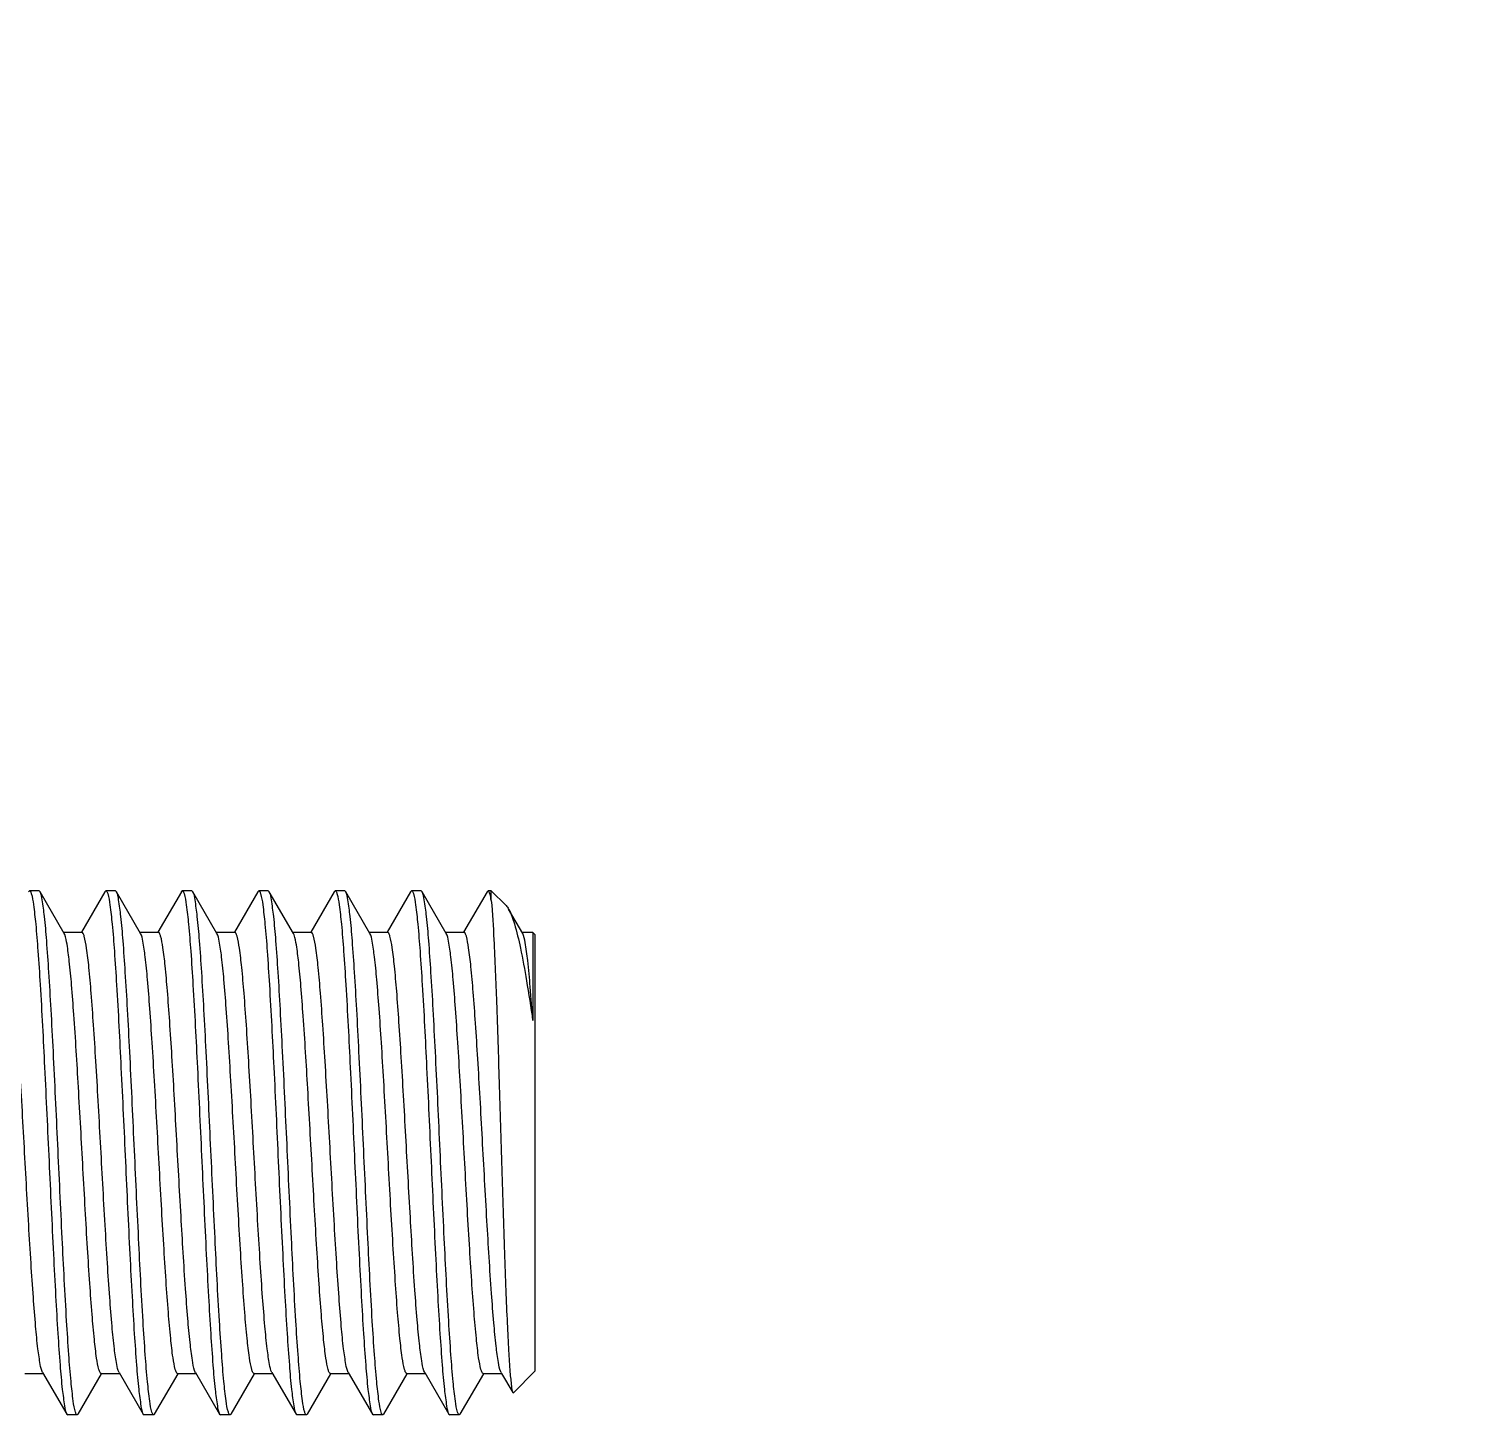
# Model space of a CAD drawing. Extents: x 1382187 to 1725648, y 860327 to 1571294.
# Drawn here: x 1532310.5 to 1532696.5, y 1209308.4 to 1209677 of the extents above; entities that cross this region are included whole.
import ezdxf

# ---------------------------------------------------------------- set-up
doc = ezdxf.new("R2010")
doc.units = 0
doc.header["$LTSCALE"] = 1000
doc.header["$MEASUREMENT"] = 0
doc.styles.get("Standard").update_dxf_attribs({"font": 'gbenor.shx', "bigfont": 'gbcbig.shx'})
doc.dimstyles.get("Standard").update_dxf_attribs({"dimtxt": 0.18, "dimasz": 0.18, "dimexe": 0.18, "dimexo": 0.0625, "dimgap": 0.09, "dimtad": 0, "dimtih": 1, "dimtoh": 1, "dimdec": 4, "dimzin": 0, "dimdsep": 46, "dimtxsty": 'Standard', "dimcen": 0.09, "dimadec": 0, "dimazin": 0, "dimtfac": 1, "dimtdec": 4, "dimtofl": 0, "dimtmove": 0, "dimatfit": 3, "dimfxl": 0, "dimtolj": 1, "dimtzin": 0, "dimarcsym": 0})

msp = doc.modelspace()

# ---------------------------------------------------------------- linework, layer by layer
at = {"linetype": 'Continuous'}
for p, q in [((1532310.37, 1209447.61), (1532310.63, 1209447.83)), ((1532313.17, 1209447.83), (1532310.63, 1209447.83)), ((1532313.17, 1209447.83), (1532310.63, 1209447.83)), ((1532310.63, 1209447.83), (1532310.67, 1209447.83)), ((1532313.43, 1209447.61), (1532313.17, 1209447.83)), ((1532319.85, 1209436.53), (1532313.43, 1209447.61)), ((1532330.7, 1209447.61), (1532324.47, 1209436.86)), ((1532330.7, 1209447.61), (1532330.96, 1209447.83)), ((1532333.5, 1209447.83), (1532330.96, 1209447.83)), ((1532333.5, 1209447.83), (1532330.96, 1209447.83)), ((1532330.96, 1209447.83), (1532330.99, 1209447.83)), ((1532333.76, 1209447.61), (1532333.5, 1209447.83)), ((1532340.18, 1209436.53), (1532333.76, 1209447.61)), ((1532351.02, 1209447.61), (1532344.8, 1209436.86)), ((1532351.02, 1209447.61), (1532351.28, 1209447.83)), ((1532353.82, 1209447.83), (1532351.28, 1209447.83)), ((1532353.82, 1209447.83), (1532351.28, 1209447.83)), ((1532351.28, 1209447.83), (1532351.32, 1209447.83)), ((1532354.08, 1209447.61), (1532353.82, 1209447.83)), ((1532360.5, 1209436.53), (1532354.08, 1209447.61)), ((1532371.35, 1209447.61), (1532365.12, 1209436.86)), ((1532371.35, 1209447.61), (1532371.61, 1209447.83)), ((1532374.15, 1209447.83), (1532371.61, 1209447.83)), ((1532374.15, 1209447.83), (1532371.61, 1209447.83)), ((1532371.61, 1209447.83), (1532371.65, 1209447.83)), ((1532374.41, 1209447.61), (1532374.15, 1209447.83)), ((1532380.83, 1209436.53), (1532374.41, 1209447.61)), ((1532391.68, 1209447.61), (1532385.45, 1209436.86)), ((1532391.68, 1209447.61), (1532391.94, 1209447.83)), ((1532394.48, 1209447.83), (1532391.94, 1209447.83)), ((1532394.48, 1209447.83), (1532391.94, 1209447.83)), ((1532391.94, 1209447.83), (1532391.98, 1209447.83)), ((1532394.74, 1209447.61), (1532394.48, 1209447.83)), ((1532401.16, 1209436.53), (1532394.74, 1209447.61)), ((1532412.01, 1209447.61), (1532405.78, 1209436.86)), ((1532412.01, 1209447.61), (1532412.27, 1209447.83)), ((1532414.81, 1209447.83), (1532412.27, 1209447.83)), ((1532414.81, 1209447.83), (1532412.27, 1209447.83)), ((1532412.27, 1209447.83), (1532412.31, 1209447.83)), ((1532415.07, 1209447.61), (1532414.81, 1209447.83)), ((1532421.49, 1209436.53), (1532415.07, 1209447.61)), ((1532432.34, 1209447.61), (1532426.11, 1209436.86)), ((1532432.6, 1209447.83), (1532432.34, 1209447.61)), ((1532433.47, 1209447.83), (1532432.6, 1209447.83)), ((1532437.41, 1209443.9), (1532433.47, 1209447.83)), ((1532433.47, 1209445.29), (1532433.47, 1209447.83)), ((1532441.82, 1209436.53), (1532438.07, 1209443)), ((1532324.58, 1209436.8), (1532319.69, 1209436.8)), ((1532320, 1209436.2), (1532319.85, 1209436.53)), ((1532344.91, 1209436.8), (1532340.02, 1209436.8)), ((1532365.24, 1209436.8), (1532360.35, 1209436.8)), ((1532385.57, 1209436.8), (1532380.68, 1209436.8)), ((1532381.02, 1209436.11), (1532380.83, 1209436.53)), ((1532405.9, 1209436.8), (1532401.01, 1209436.8)), ((1532426.22, 1209436.8), (1532421.33, 1209436.8)), ((1532444.51, 1209436.8), (1532441.66, 1209436.8)), ((1532445.09, 1209436.22), (1532444.51, 1209436.8)), ((1532444.51, 1209436.8), (1532444.51, 1209413.34)), ((1532445.09, 1209436.22), (1532445.09, 1209320.06)), ((1532309.38, 1209319.48), (1532314.27, 1209319.48)), ((1532314.11, 1209319.74), (1532320.53, 1209308.67)), ((1532323.59, 1209308.67), (1532329.82, 1209319.41)), ((1532329.7, 1209319.48), (1532334.59, 1209319.48)), ((1532334.44, 1209319.74), (1532340.86, 1209308.67)), ((1532343.92, 1209308.67), (1532350.15, 1209319.41)), ((1532350.03, 1209319.48), (1532354.92, 1209319.48)), ((1532354.77, 1209319.74), (1532361.19, 1209308.67)), ((1532364.25, 1209308.67), (1532370.47, 1209319.41)), ((1532370.36, 1209319.48), (1532375.25, 1209319.48)), ((1532375.1, 1209319.74), (1532381.52, 1209308.67)), ((1532384.58, 1209308.67), (1532390.8, 1209319.41)), ((1532390.69, 1209319.48), (1532395.58, 1209319.48)), ((1532395.42, 1209319.74), (1532401.84, 1209308.67)), ((1532404.9, 1209308.67), (1532411.13, 1209319.41)), ((1532411.02, 1209319.48), (1532415.91, 1209319.48)), ((1532415.75, 1209319.74), (1532415.57, 1209320.15)), ((1532415.75, 1209319.74), (1532422.17, 1209308.67)), ((1532425.23, 1209308.67), (1532431.46, 1209319.41)), ((1532431.34, 1209319.48), (1532436.23, 1209319.48)), ((1532436.08, 1209319.74), (1532435.98, 1209319.95)), ((1532436.08, 1209319.74), (1532436.23, 1209319.48)), ((1532436.23, 1209319.48), (1532439.18, 1209314.39)), ((1532445.09, 1209320.06), (1532439.36, 1209314.33)), ((1532439.18, 1209314.39), (1532439.36, 1209314.33)), ((1532320.53, 1209308.67), (1532320.79, 1209308.44)), ((1532323.33, 1209308.44), (1532320.79, 1209308.44)), ((1532323.33, 1209308.44), (1532320.79, 1209308.44)), ((1532323.33, 1209308.44), (1532323.29, 1209308.45)), ((1532323.59, 1209308.67), (1532323.33, 1209308.44)), ((1532340.86, 1209308.67), (1532341.12, 1209308.44)), ((1532343.66, 1209308.44), (1532341.12, 1209308.44)), ((1532343.66, 1209308.44), (1532341.12, 1209308.44)), ((1532343.66, 1209308.44), (1532343.62, 1209308.45)), ((1532343.92, 1209308.67), (1532343.66, 1209308.44)), ((1532361.19, 1209308.67), (1532361.45, 1209308.44)), ((1532363.99, 1209308.44), (1532361.45, 1209308.44)), ((1532363.99, 1209308.44), (1532361.45, 1209308.44)), ((1532363.99, 1209308.44), (1532363.95, 1209308.45)), ((1532364.25, 1209308.67), (1532363.99, 1209308.44)), ((1532381.52, 1209308.67), (1532381.78, 1209308.44)), ((1532384.32, 1209308.44), (1532381.78, 1209308.44)), ((1532384.32, 1209308.44), (1532381.78, 1209308.44)), ((1532384.32, 1209308.44), (1532384.28, 1209308.45)), ((1532384.58, 1209308.67), (1532384.32, 1209308.44)), ((1532401.84, 1209308.67), (1532402.1, 1209308.44)), ((1532404.64, 1209308.44), (1532402.1, 1209308.44)), ((1532404.64, 1209308.44), (1532402.1, 1209308.44)), ((1532404.64, 1209308.44), (1532404.61, 1209308.45)), ((1532404.9, 1209308.67), (1532404.64, 1209308.44)), ((1532422.17, 1209308.67), (1532422.43, 1209308.44)), ((1532424.97, 1209308.44), (1532422.43, 1209308.44)), ((1532424.97, 1209308.44), (1532422.43, 1209308.44)), ((1532424.97, 1209308.44), (1532424.93, 1209308.45)), ((1532425.23, 1209308.67), (1532424.97, 1209308.44))]:
    msp.add_line(p, q, dxfattribs=at)
for points, knots in [([(1532310.67, 1209447.83), (1532310.71, 1209447.82), (1532310.94, 1209447.64), (1532311.02, 1209447.34), (1532311.09, 1209447.11)], [0, 0, 0, 0, 0.14739, 1, 1, 1, 1]), ([(1532311.09, 1209447.11), (1532311.4, 1209446.16), (1532311.8, 1209443.44), (1532312.37, 1209438.35), (1532312.92, 1209431.26), (1532313.75, 1209418.56), (1532314.7, 1209399.92), (1532315.81, 1209376.02), (1532316.75, 1209355.72), (1532317.55, 1209340.43), (1532318.12, 1209330.59), (1532318.7, 1209322.34), (1532319.22, 1209315.89), (1532319.83, 1209311.59), (1532320.16, 1209309.31), (1532320.53, 1209308.67)], [0, 0, 0, 0, 0.021699, 0.058987, 0.110742, 0.175283, 0.333897, 0.514056, 0.692114, 0.772961, 0.844719, 0.905022, 0.951896, 0.98384, 1, 1, 1, 1]), ([(1532322.86, 1209309.18), (1532322.55, 1209310.14), (1532322.15, 1209312.87), (1532321.58, 1209317.97), (1532321.03, 1209325.08), (1532320.21, 1209337.78), (1532319.26, 1209356.42), (1532318.15, 1209380.31), (1532317.21, 1209400.6), (1532316.41, 1209415.87), (1532315.84, 1209425.71), (1532315.26, 1209433.95), (1532314.74, 1209440.39), (1532314.12, 1209444.69), (1532313.8, 1209446.96), (1532313.43, 1209447.61)], [0, 0, 0, 0, 0.021836, 0.059237, 0.111077, 0.175677, 0.334321, 0.514424, 0.692372, 0.773156, 0.844853, 0.905103, 0.951936, 0.983852, 1, 1, 1, 1]), ([(1532330.99, 1209447.83), (1532331.04, 1209447.82), (1532331.28, 1209447.63), (1532331.35, 1209447.33), (1532331.43, 1209447.09)], [0, 0, 0, 0, 0.146196, 1, 1, 1, 1]), ([(1532331.43, 1209447.09), (1532331.74, 1209446.13), (1532332.14, 1209443.39), (1532332.71, 1209438.29), (1532333.26, 1209431.18), (1532334.08, 1209418.48), (1532335.03, 1209399.83), (1532336.14, 1209375.95), (1532337.08, 1209355.66), (1532337.88, 1209340.39), (1532338.45, 1209330.56), (1532339.03, 1209322.32), (1532339.55, 1209315.88), (1532340.16, 1209311.58), (1532340.49, 1209309.31), (1532340.86, 1209308.67)], [0, 0, 0, 0, 0.021874, 0.059306, 0.111169, 0.175785, 0.334437, 0.514518, 0.69244, 0.773206, 0.844885, 0.905122, 0.951944, 0.983855, 1, 1, 1, 1]), ([(1532343.19, 1209309.16), (1532342.88, 1209310.12), (1532342.49, 1209312.84), (1532341.92, 1209317.93), (1532341.37, 1209325.03), (1532340.54, 1209337.72), (1532339.59, 1209356.37), (1532338.48, 1209380.27), (1532337.54, 1209400.57), (1532336.74, 1209415.85), (1532336.17, 1209425.69), (1532335.58, 1209433.94), (1532335.07, 1209440.39), (1532334.45, 1209444.69), (1532334.13, 1209446.96), (1532333.76, 1209447.61)], [0, 0, 0, 0, 0.021728, 0.059039, 0.110811, 0.175364, 0.333989, 0.514137, 0.692171, 0.773007, 0.844751, 0.905041, 0.951904, 0.983842, 1, 1, 1, 1]), ([(1532351.32, 1209447.83), (1532351.36, 1209447.82), (1532351.61, 1209447.63), (1532351.68, 1209447.32), (1532351.76, 1209447.09)], [0, 0, 0, 0, 0.146015, 1, 1, 1, 1]), ([(1532351.76, 1209447.09), (1532352.06, 1209446.12), (1532352.46, 1209443.39), (1532353.03, 1209438.28), (1532353.58, 1209431.17), (1532354.41, 1209418.46), (1532355.36, 1209399.82), (1532356.47, 1209375.94), (1532357.41, 1209355.65), (1532358.21, 1209340.39), (1532358.78, 1209330.56), (1532359.36, 1209322.32), (1532359.88, 1209315.88), (1532360.49, 1209311.58), (1532360.81, 1209309.31), (1532361.19, 1209308.67)], [0, 0, 0, 0, 0.021902, 0.059353, 0.11123, 0.175855, 0.334516, 0.514581, 0.692484, 0.773243, 0.844911, 0.905136, 0.951951, 0.983857, 1, 1, 1, 1]), ([(1532363.52, 1209309.18), (1532363.21, 1209310.15), (1532362.81, 1209312.88), (1532362.24, 1209317.99), (1532361.69, 1209325.1), (1532360.86, 1209337.8), (1532359.91, 1209356.45), (1532358.81, 1209380.33), (1532357.86, 1209400.62), (1532357.06, 1209415.88), (1532356.5, 1209425.71), (1532355.91, 1209433.96), (1532355.4, 1209440.39), (1532354.78, 1209444.69), (1532354.46, 1209446.96), (1532354.08, 1209447.61)], [0, 0, 0, 0, 0.021885, 0.059324, 0.11119, 0.175807, 0.334466, 0.514541, 0.692458, 0.773225, 0.8449, 0.90513, 0.951948, 0.983856, 1, 1, 1, 1]), ([(1532371.65, 1209447.83), (1532371.69, 1209447.82), (1532371.93, 1209447.64), (1532372.01, 1209447.33), (1532372.08, 1209447.1)], [0, 0, 0, 0, 0.146759, 1, 1, 1, 1]), ([(1532372.08, 1209447.1), (1532372.39, 1209446.14), (1532372.79, 1209443.41), (1532373.36, 1209438.32), (1532373.91, 1209431.22), (1532374.73, 1209418.52), (1532375.69, 1209399.87), (1532376.79, 1209375.98), (1532377.74, 1209355.69), (1532378.53, 1209340.41), (1532379.1, 1209330.57), (1532379.69, 1209322.33), (1532380.2, 1209315.89), (1532380.82, 1209311.59), (1532381.14, 1209309.31), (1532381.52, 1209308.67)], [0, 0, 0, 0, 0.021792, 0.059156, 0.110966, 0.175545, 0.334187, 0.514308, 0.692293, 0.7731, 0.844815, 0.905079, 0.951923, 0.983848, 1, 1, 1, 1]), ([(1532383.84, 1209309.18), (1532383.54, 1209310.15), (1532383.14, 1209312.88), (1532382.57, 1209317.99), (1532382.02, 1209325.09), (1532381.19, 1209337.8), (1532380.24, 1209356.44), (1532379.13, 1209380.33), (1532378.19, 1209400.62), (1532377.39, 1209415.88), (1532376.82, 1209425.71), (1532376.24, 1209433.95), (1532375.72, 1209440.39), (1532375.11, 1209444.69), (1532374.79, 1209446.96), (1532374.41, 1209447.61)], [0, 0, 0, 0, 0.021878, 0.059312, 0.111177, 0.175794, 0.334448, 0.514526, 0.692445, 0.773211, 0.844888, 0.905123, 0.951945, 0.983855, 1, 1, 1, 1]), ([(1532391.98, 1209447.83), (1532392.02, 1209447.82), (1532392.26, 1209447.64), (1532392.33, 1209447.33), (1532392.41, 1209447.1)], [0, 0, 0, 0, 0.146768, 1, 1, 1, 1]), ([(1532392.41, 1209447.1), (1532392.72, 1209446.14), (1532393.12, 1209443.41), (1532393.69, 1209438.32), (1532394.24, 1209431.22), (1532395.06, 1209418.52), (1532396.01, 1209399.87), (1532397.12, 1209375.98), (1532398.06, 1209355.69), (1532398.86, 1209340.41), (1532399.43, 1209330.57), (1532400.02, 1209322.33), (1532400.53, 1209315.89), (1532401.15, 1209311.59), (1532401.47, 1209309.31), (1532401.84, 1209308.67)], [0, 0, 0, 0, 0.021791, 0.059155, 0.110967, 0.175548, 0.334182, 0.514304, 0.692288, 0.773093, 0.844809, 0.905077, 0.951923, 0.983848, 1, 1, 1, 1]), ([(1532404.18, 1209309.17), (1532403.87, 1209310.13), (1532403.47, 1209312.85), (1532402.9, 1209317.95), (1532402.35, 1209325.04), (1532401.52, 1209337.74), (1532400.57, 1209356.39), (1532399.46, 1209380.28), (1532398.52, 1209400.58), (1532397.72, 1209415.86), (1532397.15, 1209425.7), (1532396.57, 1209433.94), (1532396.05, 1209440.39), (1532395.44, 1209444.69), (1532395.11, 1209446.96), (1532394.74, 1209447.61)], [0, 0, 0, 0, 0.021768, 0.059112, 0.11091, 0.17548, 0.33411, 0.514241, 0.692243, 0.773059, 0.844786, 0.905063, 0.951916, 0.983846, 1, 1, 1, 1]), ([(1532412.31, 1209447.83), (1532412.35, 1209447.82), (1532412.59, 1209447.63), (1532412.66, 1209447.33), (1532412.74, 1209447.09)], [0, 0, 0, 0, 0.146155, 1, 1, 1, 1]), ([(1532412.74, 1209447.09), (1532413.05, 1209446.13), (1532413.45, 1209443.39), (1532414.02, 1209438.29), (1532414.57, 1209431.18), (1532415.39, 1209418.47), (1532416.34, 1209399.83), (1532417.45, 1209375.94), (1532418.39, 1209355.66), (1532419.19, 1209340.39), (1532419.76, 1209330.56), (1532420.34, 1209322.32), (1532420.86, 1209315.88), (1532421.48, 1209311.58), (1532421.8, 1209309.31), (1532422.17, 1209308.67)], [0, 0, 0, 0, 0.02188, 0.059316, 0.111182, 0.1758, 0.334454, 0.51453, 0.692448, 0.773213, 0.844889, 0.905123, 0.951945, 0.983855, 1, 1, 1, 1]), ([(1532424.5, 1209309.17), (1532424.2, 1209310.13), (1532423.8, 1209312.85), (1532423.23, 1209317.94), (1532422.68, 1209325.04), (1532421.85, 1209337.74), (1532420.9, 1209356.39), (1532419.79, 1209380.28), (1532418.85, 1209400.58), (1532418.05, 1209415.86), (1532417.48, 1209425.7), (1532416.9, 1209433.94), (1532416.38, 1209440.39), (1532415.76, 1209444.69), (1532415.44, 1209446.96), (1532415.07, 1209447.61)], [0, 0, 0, 0, 0.021766, 0.059108, 0.110903, 0.175472, 0.334108, 0.51424, 0.692244, 0.773062, 0.844789, 0.905064, 0.951915, 0.983846, 1, 1, 1, 1]), ([(1532432.84, 1209447.63), (1532432.81, 1209447.68), (1532432.75, 1209447.78), (1532432.64, 1209447.83), (1532432.6, 1209447.83)], [0, 0, 0, 0, 0.595459, 1, 1, 1, 1]), ([(1532433.47, 1209445.29), (1532433.42, 1209445.56), (1532433.26, 1209446.35), (1532433.12, 1209447.18), (1532432.84, 1209447.63)], [0, 0, 0, 0, 0.346578, 1, 1, 1, 1]), ([(1532433.47, 1209445.29), (1532433.82, 1209441.82), (1532434.28, 1209432.76), (1532434.94, 1209416.69), (1532435.58, 1209396.4), (1532436.25, 1209374.23), (1532436.83, 1209355.76), (1532437.32, 1209342.04), (1532437.67, 1209333.3), (1532438.04, 1209326.04), (1532438.33, 1209320.42), (1532438.78, 1209316.8), (1532438.89, 1209314.89), (1532439.18, 1209314.39)], [0, 0, 0, 0, 0.079873, 0.207357, 0.368394, 0.544526, 0.714953, 0.791458, 0.858883, 0.915067, 0.958179, 0.986787, 1, 1, 1, 1]), ([(1532438.07, 1209443), (1532438.77, 1209441.78), (1532439.92, 1209438.3), (1532441.42, 1209431.93), (1532442.98, 1209423.32), (1532443.98, 1209416.88), (1532444.51, 1209413.34)], [0, 0, 0, 0, 0.139011, 0.356589, 0.647179, 1, 1, 1, 1]), ([(1532314.11, 1209319.74), (1532313.74, 1209320.38), (1532313.37, 1209322.53), (1532312.75, 1209326.6), (1532312.2, 1209332.58), (1532311.6, 1209340.18), (1532311, 1209349.16), (1532310.17, 1209362.89), (1532309.39, 1209377.28), (1532308.58, 1209391.8), (1532307.98, 1209402.21), (1532307.38, 1209411.76), (1532306.78, 1209420.08), (1532306.18, 1209426.91), (1532305.63, 1209431.93), (1532305.09, 1209435.04), (1532304.69, 1209436.38), (1532304.39, 1209436.8), (1532304.26, 1209436.8)], [0, 0, 0, 0, 0.018679, 0.054277, 0.105763, 0.171348, 0.248694, 0.335027, 0.52201, 0.615925, 0.7056, 0.787807, 0.859593, 0.918386, 0.96211, 0.989308, 0.996544, 1, 1, 1, 1]), ([(1532334.44, 1209319.74), (1532334.07, 1209320.38), (1532333.7, 1209322.53), (1532333.08, 1209326.6), (1532332.53, 1209332.58), (1532331.92, 1209340.18), (1532331.33, 1209349.16), (1532330.5, 1209362.89), (1532329.72, 1209377.28), (1532328.91, 1209391.8), (1532328.31, 1209402.21), (1532327.7, 1209411.76), (1532327.11, 1209420.08), (1532326.51, 1209426.91), (1532325.96, 1209431.93), (1532325.42, 1209435.04), (1532325.02, 1209436.38), (1532324.72, 1209436.8), (1532324.58, 1209436.8)], [0, 0, 0, 0, 0.01868, 0.054279, 0.105765, 0.17135, 0.248697, 0.335029, 0.522011, 0.615926, 0.705601, 0.787809, 0.859595, 0.918388, 0.962111, 0.989308, 0.996545, 1, 1, 1, 1]), ([(1532350.03, 1209319.48), (1532349.9, 1209319.48), (1532349.6, 1209319.89), (1532349.2, 1209321.24), (1532348.66, 1209324.35), (1532348.1, 1209329.36), (1532347.51, 1209336.19), (1532346.91, 1209344.52), (1532346.31, 1209354.06), (1532345.71, 1209364.47), (1532344.9, 1209378.99), (1532344.12, 1209393.38), (1532343.29, 1209407.11), (1532342.69, 1209416.09), (1532342.09, 1209423.69), (1532341.53, 1209429.68), (1532340.91, 1209433.74), (1532340.54, 1209435.9), (1532340.18, 1209436.53)], [0, 0, 0, 0, 0.003455, 0.010692, 0.037889, 0.081612, 0.140406, 0.212191, 0.294399, 0.384075, 0.477989, 0.664972, 0.751304, 0.82865, 0.894235, 0.945722, 0.981321, 1, 1, 1, 1]), ([(1532354.55, 1209320.25), (1532354.25, 1209321.14), (1532353.83, 1209323.63), (1532353.25, 1209328.24), (1532352.68, 1209334.59), (1532351.85, 1209345.79), (1532350.87, 1209362.07), (1532349.93, 1209379.28), (1532349.14, 1209393.47), (1532348.55, 1209403.55), (1532347.96, 1209412.76), (1532347.38, 1209420.77), (1532346.8, 1209427.33), (1532346.26, 1209432.14), (1532345.73, 1209435.11), (1532345.33, 1209436.4), (1532345.04, 1209436.8), (1532344.91, 1209436.8)], [0, 0, 0, 0, 0.024104, 0.064245, 0.119183, 0.187069, 0.352029, 0.536643, 0.62845, 0.715691, 0.795361, 0.864724, 0.921406, 0.963495, 0.989662, 0.996639, 1, 1, 1, 1]), ([(1532370.36, 1209319.48), (1532370.22, 1209319.48), (1532369.93, 1209319.89), (1532369.53, 1209321.24), (1532368.99, 1209324.35), (1532368.43, 1209329.36), (1532367.83, 1209336.19), (1532367.24, 1209344.52), (1532366.64, 1209354.06), (1532366.03, 1209364.47), (1532365.23, 1209378.99), (1532364.44, 1209393.38), (1532363.62, 1209407.11), (1532363.02, 1209416.09), (1532362.41, 1209423.69), (1532361.86, 1209429.68), (1532361.24, 1209433.74), (1532360.87, 1209435.9), (1532360.5, 1209436.53)], [0, 0, 0, 0, 0.003456, 0.010693, 0.037891, 0.081614, 0.140408, 0.212193, 0.2944, 0.384075, 0.47799, 0.664974, 0.751306, 0.828653, 0.894237, 0.945723, 0.981321, 1, 1, 1, 1]), ([(1532375.1, 1209319.74), (1532374.73, 1209320.38), (1532374.36, 1209322.53), (1532373.74, 1209326.6), (1532373.19, 1209332.58), (1532372.58, 1209340.18), (1532371.98, 1209349.16), (1532371.16, 1209362.89), (1532370.37, 1209377.28), (1532369.57, 1209391.8), (1532368.96, 1209402.21), (1532368.36, 1209411.76), (1532367.77, 1209420.08), (1532367.17, 1209426.91), (1532366.61, 1209431.93), (1532366.07, 1209435.04), (1532365.67, 1209436.38), (1532365.38, 1209436.8), (1532365.24, 1209436.8)], [0, 0, 0, 0, 0.018679, 0.054277, 0.105763, 0.171347, 0.248694, 0.335027, 0.52201, 0.615925, 0.7056, 0.787807, 0.859592, 0.918386, 0.962109, 0.989307, 0.996544, 1, 1, 1, 1]), ([(1532395.42, 1209319.74), (1532395.06, 1209320.38), (1532394.69, 1209322.53), (1532394.07, 1209326.6), (1532393.51, 1209332.58), (1532392.91, 1209340.18), (1532392.31, 1209349.16), (1532391.48, 1209362.89), (1532390.7, 1209377.28), (1532389.89, 1209391.8), (1532389.29, 1209402.21), (1532388.69, 1209411.76), (1532388.09, 1209420.08), (1532387.5, 1209426.91), (1532386.94, 1209431.93), (1532386.4, 1209435.04), (1532386, 1209436.38), (1532385.7, 1209436.8), (1532385.57, 1209436.8)], [0, 0, 0, 0, 0.01868, 0.054279, 0.105765, 0.17135, 0.248697, 0.335029, 0.522011, 0.615925, 0.705601, 0.787809, 0.859595, 0.918388, 0.962111, 0.989308, 0.996545, 1, 1, 1, 1]), ([(1532411.02, 1209319.48), (1532410.88, 1209319.48), (1532410.58, 1209319.89), (1532410.18, 1209321.24), (1532409.64, 1209324.35), (1532409.09, 1209329.36), (1532408.49, 1209336.19), (1532407.9, 1209344.52), (1532407.29, 1209354.06), (1532406.69, 1209364.47), (1532405.88, 1209378.99), (1532405.1, 1209393.38), (1532404.27, 1209407.11), (1532403.68, 1209416.09), (1532403.07, 1209423.69), (1532402.52, 1209429.68), (1532401.9, 1209433.74), (1532401.53, 1209435.9), (1532401.16, 1209436.53)], [0, 0, 0, 0, 0.003455, 0.010692, 0.037889, 0.081612, 0.140405, 0.212191, 0.294399, 0.384075, 0.477989, 0.664971, 0.751303, 0.82865, 0.894235, 0.945721, 0.98132, 1, 1, 1, 1]), ([(1532415.57, 1209320.15), (1532415.26, 1209321.01), (1532414.84, 1209323.45), (1532414.26, 1209327.98), (1532413.69, 1209334.27), (1532412.85, 1209345.44), (1532411.88, 1209361.73), (1532410.93, 1209378.97), (1532410.14, 1209393.21), (1532409.55, 1209403.35), (1532408.96, 1209412.61), (1532408.37, 1209420.66), (1532407.79, 1209427.27), (1532407.25, 1209432.11), (1532406.71, 1209435.1), (1532406.32, 1209436.4), (1532406.03, 1209436.8), (1532405.9, 1209436.8)], [0, 0, 0, 0, 0.023269, 0.062718, 0.117132, 0.184671, 0.349442, 0.534421, 0.62655, 0.714161, 0.794217, 0.863947, 0.920949, 0.963286, 0.989608, 0.996625, 1, 1, 1, 1]), ([(1532431.34, 1209319.48), (1532431.21, 1209319.48), (1532430.91, 1209319.89), (1532430.51, 1209321.24), (1532429.97, 1209324.35), (1532429.42, 1209329.36), (1532428.82, 1209336.19), (1532428.22, 1209344.52), (1532427.62, 1209354.06), (1532427.02, 1209364.47), (1532426.21, 1209378.99), (1532425.43, 1209393.38), (1532424.6, 1209407.11), (1532424, 1209416.09), (1532423.4, 1209423.69), (1532422.85, 1209429.68), (1532422.22, 1209433.74), (1532421.86, 1209435.9), (1532421.49, 1209436.53)], [0, 0, 0, 0, 0.003455, 0.010693, 0.037891, 0.081614, 0.140407, 0.212192, 0.2944, 0.384075, 0.47799, 0.664974, 0.751306, 0.828653, 0.894237, 0.945723, 0.981321, 1, 1, 1, 1]), ([(1532435.98, 1209319.95), (1532435.65, 1209320.71), (1532435.25, 1209323.01), (1532434.65, 1209327.34), (1532434.09, 1209333.5), (1532433.23, 1209344.59), (1532432.25, 1209360.89), (1532431.3, 1209378.21), (1532430.51, 1209392.58), (1532429.91, 1209402.84), (1532429.31, 1209412.23), (1532428.72, 1209420.4), (1532428.13, 1209427.11), (1532427.58, 1209432.03), (1532427.05, 1209435.07), (1532426.65, 1209436.39), (1532426.36, 1209436.8), (1532426.22, 1209436.8)], [0, 0, 0, 0, 0.021222, 0.058965, 0.112084, 0.178762, 0.343059, 0.528931, 0.621852, 0.710377, 0.791385, 0.862024, 0.919818, 0.962768, 0.989477, 0.996588, 1, 1, 1, 1]), ([(1532444.51, 1209413.34), (1532444.3, 1209416.31), (1532443.9, 1209421.63), (1532443.31, 1209428.6), (1532442.61, 1209433.31), (1532442.23, 1209435.81), (1532441.82, 1209436.53)], [0, 0, 0, 0, 0.382915, 0.68479, 0.89301, 1, 1, 1, 1]), ([(1532329.7, 1209319.48), (1532329.57, 1209319.48), (1532329.28, 1209319.88), (1532328.88, 1209321.19), (1532328.35, 1209324.2), (1532327.81, 1209329.06), (1532327.22, 1209335.7), (1532326.63, 1209343.8), (1532326.04, 1209353.11), (1532325.44, 1209363.29), (1532324.65, 1209377.58), (1532323.7, 1209394.85), (1532322.73, 1209411.14), (1532321.88, 1209422.29), (1532321.32, 1209428.53), (1532320.73, 1209432.99), (1532320.32, 1209435.38), (1532320, 1209436.2)], [0, 0, 0, 0, 0.003387, 0.010439, 0.0369, 0.079457, 0.136743, 0.2068, 0.287199, 0.375139, 0.467553, 0.652855, 0.817457, 0.884687, 0.938635, 0.97747, 1, 1, 1, 1]), ([(1532390.69, 1209319.48), (1532390.56, 1209319.48), (1532390.26, 1209319.87), (1532389.87, 1209321.17), (1532389.34, 1209324.16), (1532388.8, 1209329), (1532388.21, 1209335.6), (1532387.63, 1209343.65), (1532387.04, 1209352.9), (1532386.44, 1209363.04), (1532385.65, 1209377.26), (1532384.71, 1209394.51), (1532383.73, 1209410.79), (1532382.89, 1209421.97), (1532382.33, 1209428.27), (1532381.75, 1209432.81), (1532381.33, 1209435.25), (1532381.02, 1209436.11)], [0, 0, 0, 0, 0.003373, 0.010385, 0.036689, 0.078996, 0.13596, 0.205646, 0.285655, 0.373222, 0.465313, 0.650248, 0.815042, 0.882623, 0.937099, 0.976631, 1, 1, 1, 1]), ([(1532323.29, 1209308.45), (1532323.25, 1209308.46), (1532323.01, 1209308.64), (1532322.94, 1209308.94), (1532322.86, 1209309.18)], [0, 0, 0, 0, 0.146465, 1, 1, 1, 1]), ([(1532343.62, 1209308.45), (1532343.58, 1209308.46), (1532343.34, 1209308.64), (1532343.27, 1209308.93), (1532343.19, 1209309.16)], [0, 0, 0, 0, 0.147196, 1, 1, 1, 1]), ([(1532363.95, 1209308.45), (1532363.91, 1209308.46), (1532363.67, 1209308.64), (1532363.59, 1209308.95), (1532363.52, 1209309.18)], [0, 0, 0, 0, 0.146127, 1, 1, 1, 1]), ([(1532384.28, 1209308.45), (1532384.24, 1209308.46), (1532383.99, 1209308.64), (1532383.92, 1209308.95), (1532383.84, 1209309.18)], [0, 0, 0, 0, 0.146169, 1, 1, 1, 1]), ([(1532404.61, 1209308.45), (1532404.56, 1209308.46), (1532404.33, 1209308.64), (1532404.25, 1209308.94), (1532404.18, 1209309.17)], [0, 0, 0, 0, 0.146926, 1, 1, 1, 1]), ([(1532424.93, 1209308.45), (1532424.89, 1209308.46), (1532424.65, 1209308.64), (1532424.58, 1209308.94), (1532424.5, 1209309.17)], [0, 0, 0, 0, 0.146938, 1, 1, 1, 1])]:
    msp.add_open_spline(points, degree=3, knots=knots, dxfattribs=at)
for points in [[(1532437.41, 1209443.9), (1532437.67, 1209443.63), (1532437.88, 1209443.32), (1532438.07, 1209443)], [(1532354.77, 1209319.74), (1532354.68, 1209319.9), (1532354.61, 1209320.08), (1532354.55, 1209320.25)]]:
    msp.add_open_spline(points, degree=3, dxfattribs=at)

# ---------------------------------------------------------------- leaders
msp.add_leader([(1532483.51, 1209861.05), (1533223.45, 1209477.75)], dimstyle='Standard', override={"dimgap": 20, "dimtad": 0})

doc.saveas('drawing.dxf')
